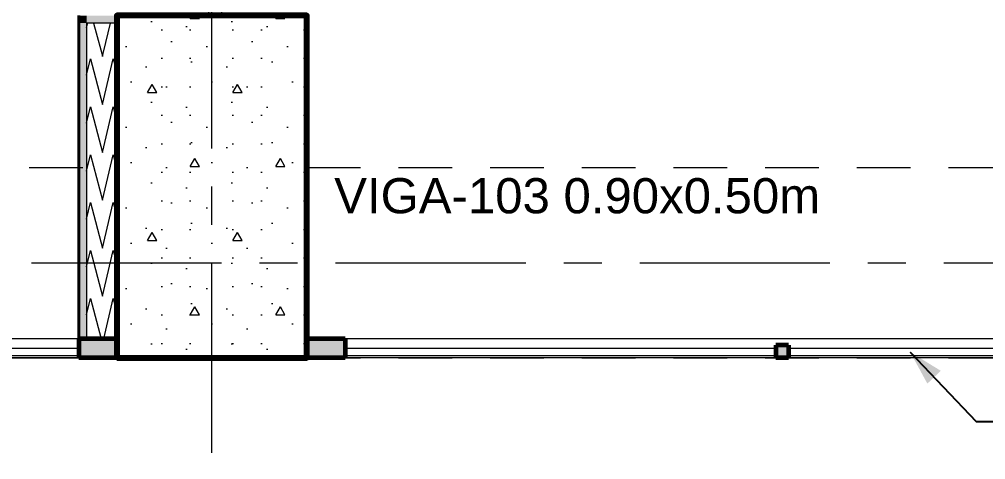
# Model space of a CAD drawing. Header units: inches. Extents: x -38 to 5698, y -33 to 92.
# Drawn here: x 122.313 to 124.856, y 29.432 to 30.59 of the extents above; entities that cross this region are included whole.
import ezdxf

# ---------------------------------------------------------------- set-up
doc = ezdxf.new("R2010")
doc.units = ezdxf.units.IN
doc.header["$MEASUREMENT"] = 0
doc.set_wipeout_variables(frame=1)
for name, pattern in [('Hidden Line', [0.195611, 0.141111, -0.0545]), ('Punto & Raya', [0.65, 0.5, -0.075, 0, -0.075]), ('Wipeout_Contour', [1, 0, -1])]:
    doc.linetypes.add(name, pattern=pattern)
for name, color, linetype in [('02 _ ARQ _ ALB _ Ejes Generales', 7, 'Continuous'), ('02 _ ARQ _ ZON _ Espacio.3D', 7, 'Continuous'), ('08 _ STR _ EXT _ 06 Columnas', 7, 'Continuous'), ('08 _ STR _ EXT _ 09 Vigas', 7, 'Continuous'), ('Acabado - Muros', 7, 'Continuous'), ('Estructura - 04 MURO', 253, 'Continuous'), ('Notas - Etiquetas', 251, 'Continuous')]:
    doc.layers.add(name, color=color, linetype=linetype)
doc.styles.add('Estilo_Generado_4', font='swisse.ttf')
doc.dimstyles.new('Estilo_Generado__8', dxfattribs={"dimtxt": 0.18, "dimasz": 0.0912, "dimexe": 0.18, "dimexo": 0.0625, "dimgap": 0, "dimtad": 0, "dimtih": 1, "dimtoh": 1, "dimdec": 4, "dimzin": 0, "dimdsep": 46, "dimcen": 0.09, "dimadec": 0, "dimazin": 0, "dimtfac": 1, "dimtdec": 4, "dimtmove": 0, "dimatfit": 3, "dimldrblk": 'ARROWHEAD_5', "dimfxl": 1, "dimtolj": 1, "dimtzin": 0, "dimarcsym": 0})

# ---------------------------------------------------------------- blocks, each defined once
blk = doc.blocks.new('*X67', base_point=(804.059, 0))
at = {"layer": 'Estructura - 04 MURO', "color": 9, "linetype": 'Continuous', "lineweight": 5}
for p, q in [((834.049, 30.5688), (834.0511, 30.5779)), ((834.0744, 30.5546), (834.089, 30.5)), ((834.093, 30.5), (834.0998, 30.5292))]:
    blk.add_line(p, q, dxfattribs=at)
blk = doc.blocks.new('*X68', base_point=(804.059, 0))
at = {"layer": 'Estructura - 04 MURO', "color": 9, "linetype": 'Continuous', "lineweight": 5}
for p, q in [((834.0511, 30.5779), (834.0516, 30.58)), ((834.0676, 30.58), (834.0744, 30.5546)), ((834.0998, 30.5292), (834.1116, 30.58)), ((834.1276, 30.58), (834.129, 30.5747))]:
    blk.add_line(p, q, dxfattribs=at)
blk = doc.blocks.new('*X69', base_point=(804.059, 0))
at = {"layer": 'Estructura - 04 MURO', "color": 9, "linetype": 'Continuous', "lineweight": 5}
for p, q in [((834.049, 30.4428), (834.059, 30.4859)), ((834.059, 30.4859), (834.0912, 30.366)), ((834.089, 30.5), (834.0912, 30.492)), ((834.0912, 30.492), (834.093, 30.5)), ((834.0912, 30.366), (834.119, 30.4859)), ((834.119, 30.4859), (834.129, 30.4487)), ((834.049, 30.3168), (834.059, 30.3599)), ((834.059, 30.3599), (834.0912, 30.24)), ((834.0912, 30.24), (834.119, 30.3599)), ((834.119, 30.3599), (834.129, 30.3227)), ((834.049, 30.1908), (834.059, 30.2339)), ((834.059, 30.2339), (834.0912, 30.114)), ((834.0912, 30.114), (834.119, 30.2339)), ((834.119, 30.2339), (834.129, 30.1967)), ((834.049, 30.0648), (834.059, 30.1079)), ((834.059, 30.1079), (834.0912, 29.988)), ((834.0912, 29.988), (834.119, 30.1079)), ((834.119, 30.1079), (834.129, 30.0707)), ((834.049, 29.9388), (834.059, 29.9819)), ((834.059, 29.9819), (834.0912, 29.862)), ((834.0912, 29.862), (834.119, 29.9819)), ((834.119, 29.9819), (834.129, 29.9447)), ((834.049, 29.8128), (834.059, 29.8559)), ((834.059, 29.8559), (834.0874, 29.75)), ((834.0944, 29.75), (834.119, 29.8559)), ((834.119, 29.8559), (834.129, 29.8187))]:
    blk.add_line(p, q, dxfattribs=at)
blk = doc.blocks.new('ARROWHEAD_5')
at = {"linetype": 'Continuous', "lineweight": 0}
blk.add_hatch(color=0, dxfattribs=at).paths.add_polyline_path([(-1, 0.2679), (0, 0), (-1, -0.2679)])
at = {"color": 0, "linetype": 'Continuous', "lineweight": 0}
blk.add_line((0, 0), (-1, 0), dxfattribs=at)

msp = doc.modelspace()

# ---------------------------------------------------------------- hatches: boundary and pattern name
at = {"layer": '08 _ STR _ EXT _ 06 Columnas', "linetype": 'Continuous', "lineweight": 9}
h = msp.add_hatch(dxfattribs=at)
h.set_pattern_fill('HORMIGÓN_EN_MASA_0002', style=0, pattern_type=2)
h.set_pattern_definition([(0, (92.5, 3e-09), (0, 0.3897114), [0.024375, -0.200625]), (0, (92.6125, 0.19486), (0, 0.3897114), [0.024375, -0.200625]), (60, (92.5, 3e-09), (-0.3375, 0.1948557), [0.024375, -0.200625]), (60, (92.725, 3e-09), (-0.3375, 0.1948557), [0.024375, -0.200625]), (120, (92.5244, 3e-09), (0.3375, 0.1948557), [0.024375, -0.200625]), (120, (92.7494, 3e-09), (0.3375, 0.1948557), [0.024375, -0.200625]), (0, (92.500015, 0.0375), (0, 0.075), [0, -0.075, 0, -0.1125]), (45, (92.537515, 0.0375), (-0.05303301, 0.05303301), [0, -0.05625, 0, -0.09375])])
h.paths.add_polyline_path([(122.57, 29.7), (123.07, 29.7), (123.07, 30.6), (122.57, 30.6)])
at = {"layer": 'Estructura - 04 MURO', "linetype": 'Continuous', "lineweight": 9}
for points in [[(122.47, 30.58), (122.49, 30.58), (122.47, 30.6)], [(122.49, 30.6), (122.47, 30.6), (122.49, 30.58)], [(122.49, 30.58), (122.57, 30.58), (122.57, 30.6), (122.49, 30.6)]]:
    msp.add_hatch(color=252, dxfattribs=at).paths.add_polyline_path(points)

# ---------------------------------------------------------------- linework, layer by layer
at = {"layer": '02 _ ARQ _ ALB _ Ejes Generales', "color": 252, "linetype": 'Punto & Raya', "lineweight": 13}
for p, q in [((122.82, 3.05), (122.82, 44.9)), ((98.3454, 29.95), (147.07, 29.95))]:
    msp.add_line(p, q, dxfattribs=at)
at = {"layer": '02 _ ARQ _ ZON _ Espacio.3D', "color": 254, "linetype": 'Continuous', "lineweight": 0, "flags": 128}
for points in [[(115.57, 30.8002), (116.07, 30.8001), (116.07, 30.2), (116.67, 30.1999), (116.67, 29.7), (122.57, 29.7), (122.57, 30.2), (122.57, 30.6), (122.812, 30.6), (122.812, 39), (122.57, 39), (122.57, 39.75), (116.07, 39.75), (116.07, 39.65), (116.07, 39), (115.57, 39)], [(136.57, 39.4), (130.07, 39.4), (130.07, 39), (129.57, 39), (129.57, 39.4), (129.37, 39.4), (129.37, 39.65), (126.5479, 39.65), (126.5479, 39.4), (123.07, 39.4), (123.07, 39), (122.845, 39), (122.845, 30.6), (123.07, 30.6), (123.07, 30.1999), (123.07, 29.75), (129.57, 29.75), (129.57, 30.6), (130.07, 30.6), (130.07, 29.75), (135.97, 29.75)], [(143.92, 27), (143.92, 29.7), (115.57, 29.7)]]:
    msp.add_lwpolyline(points, dxfattribs=at)
at = {"layer": '08 _ STR _ EXT _ 06 Columnas', "color": 7, "linetype": 'Continuous', "lineweight": 80, "flags": 128}
msp.add_lwpolyline([(122.57, 29.7), (123.07, 29.7), (123.07, 30.6), (122.57, 30.6)], close=True, dxfattribs=at)
at = {"layer": '08 _ STR _ EXT _ 09 Vigas', "color": 251, "linetype": 'Hidden Line', "lineweight": 13}
for p, q in [((122.57, 30.2), (122.57, 39.4)), ((123.07, 30.2), (123.07, 39.4)), ((116.07, 30.2), (122.57, 30.2)), ((123.07, 30.2), (129.57, 30.2)), ((123.07, 29.7), (122.57, 29.7))]:
    msp.add_line(p, q, dxfattribs=at)
at = {"layer": 'Acabado - Muros', "color": 7, "linetype": 'Continuous', "lineweight": 60}
for p, q in [((122.57, 29.75), (122.57, 29.7)), ((123.07, 29.75), (123.07, 29.7))]:
    msp.add_line(p, q, dxfattribs=at)
at = {"layer": 'Estructura - 04 MURO', "color": 143, "linetype": 'Continuous', "lineweight": 5}
for p, q in [((122.49, 30.58), (122.49, 30.5)), ((122.57, 30.58), (122.49, 30.58)), ((122.49, 30.58), (122.49, 30.5)), ((122.49, 30.5), (122.49, 29.75))]:
    msp.add_line(p, q, dxfattribs=at)
at = {"layer": 'Estructura - 04 MURO', "color": 7, "linetype": 'Continuous', "lineweight": 40, "flags": 128}
msp.add_lwpolyline([(122.47, 30.6), (122.47, 30.58)], dxfattribs=at)
at = {"layer": 'Estructura - 04 MURO', "color": 143, "linetype": 'Continuous', "lineweight": 5, "flags": 128}
msp.add_lwpolyline([(122.49, 29.75), (122.57, 29.75)], dxfattribs=at)

# ---------------------------------------------------------------- block references
at = {"layer": 'Estructura - 04 MURO', "color": 7, "lineweight": 80}
for name in ['*X67', '*X68', '*X69']:
    msp.add_blockref(name, (92.5, 0), dxfattribs=at)

# ---------------------------------------------------------------- texts
at = {"layer": 'Notas - Etiquetas', "color": 8, "linetype": 'Continuous', "lineweight": 13, "insert": (123.1416, 30.1724), "char_height": 0.0925, "attachment_point": 1, "style": 'Estilo_Generado_4'}
msp.add_mtext('\\A1;{\\pql;\\fSwis721 Ex BT|b0|i0|c0|p34;VIGA-103\\fSwis721 Ex BT|b0|i0|c0|p34; \\fSwis721 Ex BT|b0|i0|c0|p34;0.90\\fSwis721 Ex BT|b0|i0|c0|p34;x\\fSwis721 Ex BT|b0|i0|c0|p34;0.50\\fSwis721 Ex BT|b0|i0|c0|p34;m}', dxfattribs=at)

# ---------------------------------------------------------------- leaders
at = {"layer": 'Notas - Etiquetas', "color": 8, "linetype": 'Continuous', "lineweight": 13, "annotation_type": 0, "has_hookline": 1, "hookline_direction": 1, "text_width": 1.9482, "horizontal_direction": (0, 1, 0)}
msp.add_leader([(122.83, 34.8), (122.9988, 34.492), (122.9988, 32.1529)], dimstyle='Estilo_Generado__8', dxfattribs=at)

# ---------------------------------------------------------------- next in the draw order: wipeouts: each hides what was drawn before it
at = {"color": 254, "linetype": 'Wipeout_Contour', "lineweight": 0, "ltscale": 4999.983683}
msp.add_wipeout([(122.47, 29.75), (120.3695, 29.75), (120.3695, 29.733), (120.386, 29.733), (120.386, 29.7), (122.47, 29.7)], dxfattribs=at).dxf.layer = 'Acabado - Muros'
at = {"color": 254, "linetype": 'Wipeout_Contour', "lineweight": 0, "ltscale": 5015.155538}
msp.add_wipeout([(123.17, 29.75), (123.17, 29.7), (124.3037, 29.7), (124.3037, 29.733), (124.3202, 29.733), (124.3202, 29.75)], dxfattribs=at).dxf.layer = 'Acabado - Muros'

# ---------------------------------------------------------------- next in the draw order: hatches: boundary and pattern name
at = {"layer": 'Estructura - 04 MURO', "linetype": 'Continuous', "lineweight": 9}
msp.add_hatch(color=252, dxfattribs=at).paths.add_polyline_path([(122.47, 29.75), (122.49, 29.75), (122.49, 30.58), (122.47, 30.58)])

# ---------------------------------------------------------------- next in the draw order: linework, layer by layer
at = {"layer": 'Acabado - Muros', "color": 7, "linetype": 'Continuous', "lineweight": 60}
for p, q in [((122.57, 29.75), (122.47, 29.75)), ((123.17, 29.75), (123.07, 29.75))]:
    msp.add_line(p, q, dxfattribs=at)
at = {"layer": 'Acabado - Muros', "color": 251, "linetype": 'Continuous', "lineweight": 13, "flags": 128}
for points in [[(122.47, 29.75), (120.3695, 29.75), (118.27, 29.75)], [(122.47, 29.7), (120.386, 29.7)], [(124.3037, 29.7), (123.17, 29.7)]]:
    msp.add_lwpolyline(points, dxfattribs=at)
at = {"layer": 'Estructura - 04 MURO', "color": 7, "linetype": 'Continuous', "lineweight": 40, "flags": 128}
for points in [[(122.47, 30.58), (122.47, 29.75)], [(122.47, 29.75), (122.49, 29.75)]]:
    msp.add_lwpolyline(points, dxfattribs=at)

# ---------------------------------------------------------------- next in the draw order: wipeouts: each hides what was drawn before it
at = {"color": 254, "linetype": 'Wipeout_Contour', "lineweight": 0, "ltscale": 5023.772509}
msp.add_wipeout([(124.3202, 29.75), (124.3202, 29.733), (124.3367, 29.733), (124.3367, 29.7), (126.4702, 29.7), (126.4702, 29.75)], dxfattribs=at).dxf.layer = 'Acabado - Muros'

# ---------------------------------------------------------------- next in the draw order: linework, layer by layer
at = {"layer": 'Acabado - Muros', "color": 251, "linetype": 'Continuous', "lineweight": 13, "flags": 128}
for points in [[(126.4702, 29.75), (124.3202, 29.75), (123.17, 29.75)], [(126.4702, 29.7), (124.3367, 29.7)]]:
    msp.add_lwpolyline(points, dxfattribs=at)

# ---------------------------------------------------------------- next in the draw order: wipeouts: each hides what was drawn before it
at = {"color": 254, "linetype": 'Wipeout_Contour', "lineweight": 0, "ltscale": 3334.067848}
msp.add_wipeout([(120.386, 29.705), (122.47, 29.705), (122.47, 29.725), (120.386, 29.725)], dxfattribs=at).dxf.layer = 'Acabado - Muros'
at = {"color": 254, "linetype": 'Wipeout_Contour', "lineweight": 0, "ltscale": 3343.297577}
msp.add_wipeout([(123.17, 29.705), (124.3037, 29.705), (124.3037, 29.725), (123.17, 29.725)], dxfattribs=at).dxf.layer = 'Acabado - Muros'

# ---------------------------------------------------------------- next in the draw order: hatches: boundary and pattern name
at = {"layer": 'Acabado - Muros', "linetype": 'Continuous', "lineweight": 0}
for points in [[(122.47, 29.7), (122.57, 29.7), (122.57, 29.75), (122.47, 29.75)], [(123.17, 29.7), (123.17, 29.75), (123.07, 29.75), (123.07, 29.7)]]:
    msp.add_hatch(color=254, dxfattribs=at).paths.add_polyline_path(points)

# ---------------------------------------------------------------- next in the draw order: linework, layer by layer
at = {"layer": '08 _ STR _ EXT _ 09 Vigas', "color": 251, "linetype": 'Hidden Line', "lineweight": 13}
msp.add_line((102.07, 29.7), (122.57, 29.7), dxfattribs=at)
at = {"layer": 'Acabado - Muros', "color": 7, "linetype": 'Continuous', "lineweight": 60}
for p, q in [((122.47, 29.75), (122.47, 29.7)), ((123.17, 29.75), (123.17, 29.7)), ((124.3037, 29.733), (124.3037, 29.7)), ((122.57, 29.7), (122.47, 29.7)), ((123.17, 29.7), (123.07, 29.7))]:
    msp.add_line(p, q, dxfattribs=at)
at = {"layer": 'Acabado - Muros', "color": 7, "linetype": 'Continuous', "lineweight": 13, "flags": 128}
for points in [[(120.386, 29.705), (120.386, 29.725), (122.47, 29.725), (122.47, 29.705)], [(123.17, 29.705), (123.17, 29.725), (124.3037, 29.725), (124.3037, 29.705)]]:
    msp.add_lwpolyline(points, close=True, dxfattribs=at)

# ---------------------------------------------------------------- next in the draw order: wipeouts: each hides what was drawn before it
at = {"color": 254, "linetype": 'Wipeout_Contour', "lineweight": 0, "ltscale": 3349.959838}
msp.add_wipeout([(124.3367, 29.705), (126.4702, 29.705), (126.4702, 29.725), (124.3367, 29.725)], dxfattribs=at).dxf.layer = 'Acabado - Muros'

# ---------------------------------------------------------------- next in the draw order: hatches: boundary and pattern name
at = {"layer": 'Acabado - Muros', "linetype": 'Continuous', "lineweight": 0}
msp.add_hatch(color=254, dxfattribs=at).paths.add_polyline_path([(124.3037, 29.733), (124.3037, 29.7), (124.3367, 29.7), (124.3367, 29.733)])

# ---------------------------------------------------------------- next in the draw order: linework, layer by layer
at = {"layer": '08 _ STR _ EXT _ 09 Vigas', "color": 251, "linetype": 'Hidden Line', "lineweight": 13}
msp.add_line((123.07, 29.7), (136.57, 29.7), dxfattribs=at)
at = {"layer": 'Acabado - Muros', "color": 7, "linetype": 'Continuous', "lineweight": 60}
for p, q in [((124.3367, 29.733), (124.3037, 29.733)), ((124.3367, 29.733), (124.3367, 29.7)), ((124.3367, 29.7), (124.3037, 29.7))]:
    msp.add_line(p, q, dxfattribs=at)
at = {"layer": 'Acabado - Muros', "color": 7, "linetype": 'Continuous', "lineweight": 13, "flags": 128}
msp.add_lwpolyline([(124.3367, 29.705), (124.3367, 29.725), (126.4702, 29.725), (126.4702, 29.705)], close=True, dxfattribs=at)

# ---------------------------------------------------------------- next in the draw order: leaders
at = {"layer": 'Notas - Etiquetas', "color": 8, "linetype": 'Continuous', "lineweight": 13, "annotation_type": 0, "has_hookline": 1, "hookline_direction": 0, "text_width": 1.9482}
msp.add_leader([(124.657, 29.715), (124.8301, 29.5327), (124.9999, 29.5327)], dimstyle='Estilo_Generado__8', dxfattribs=at)

doc.saveas('drawing.dxf')
